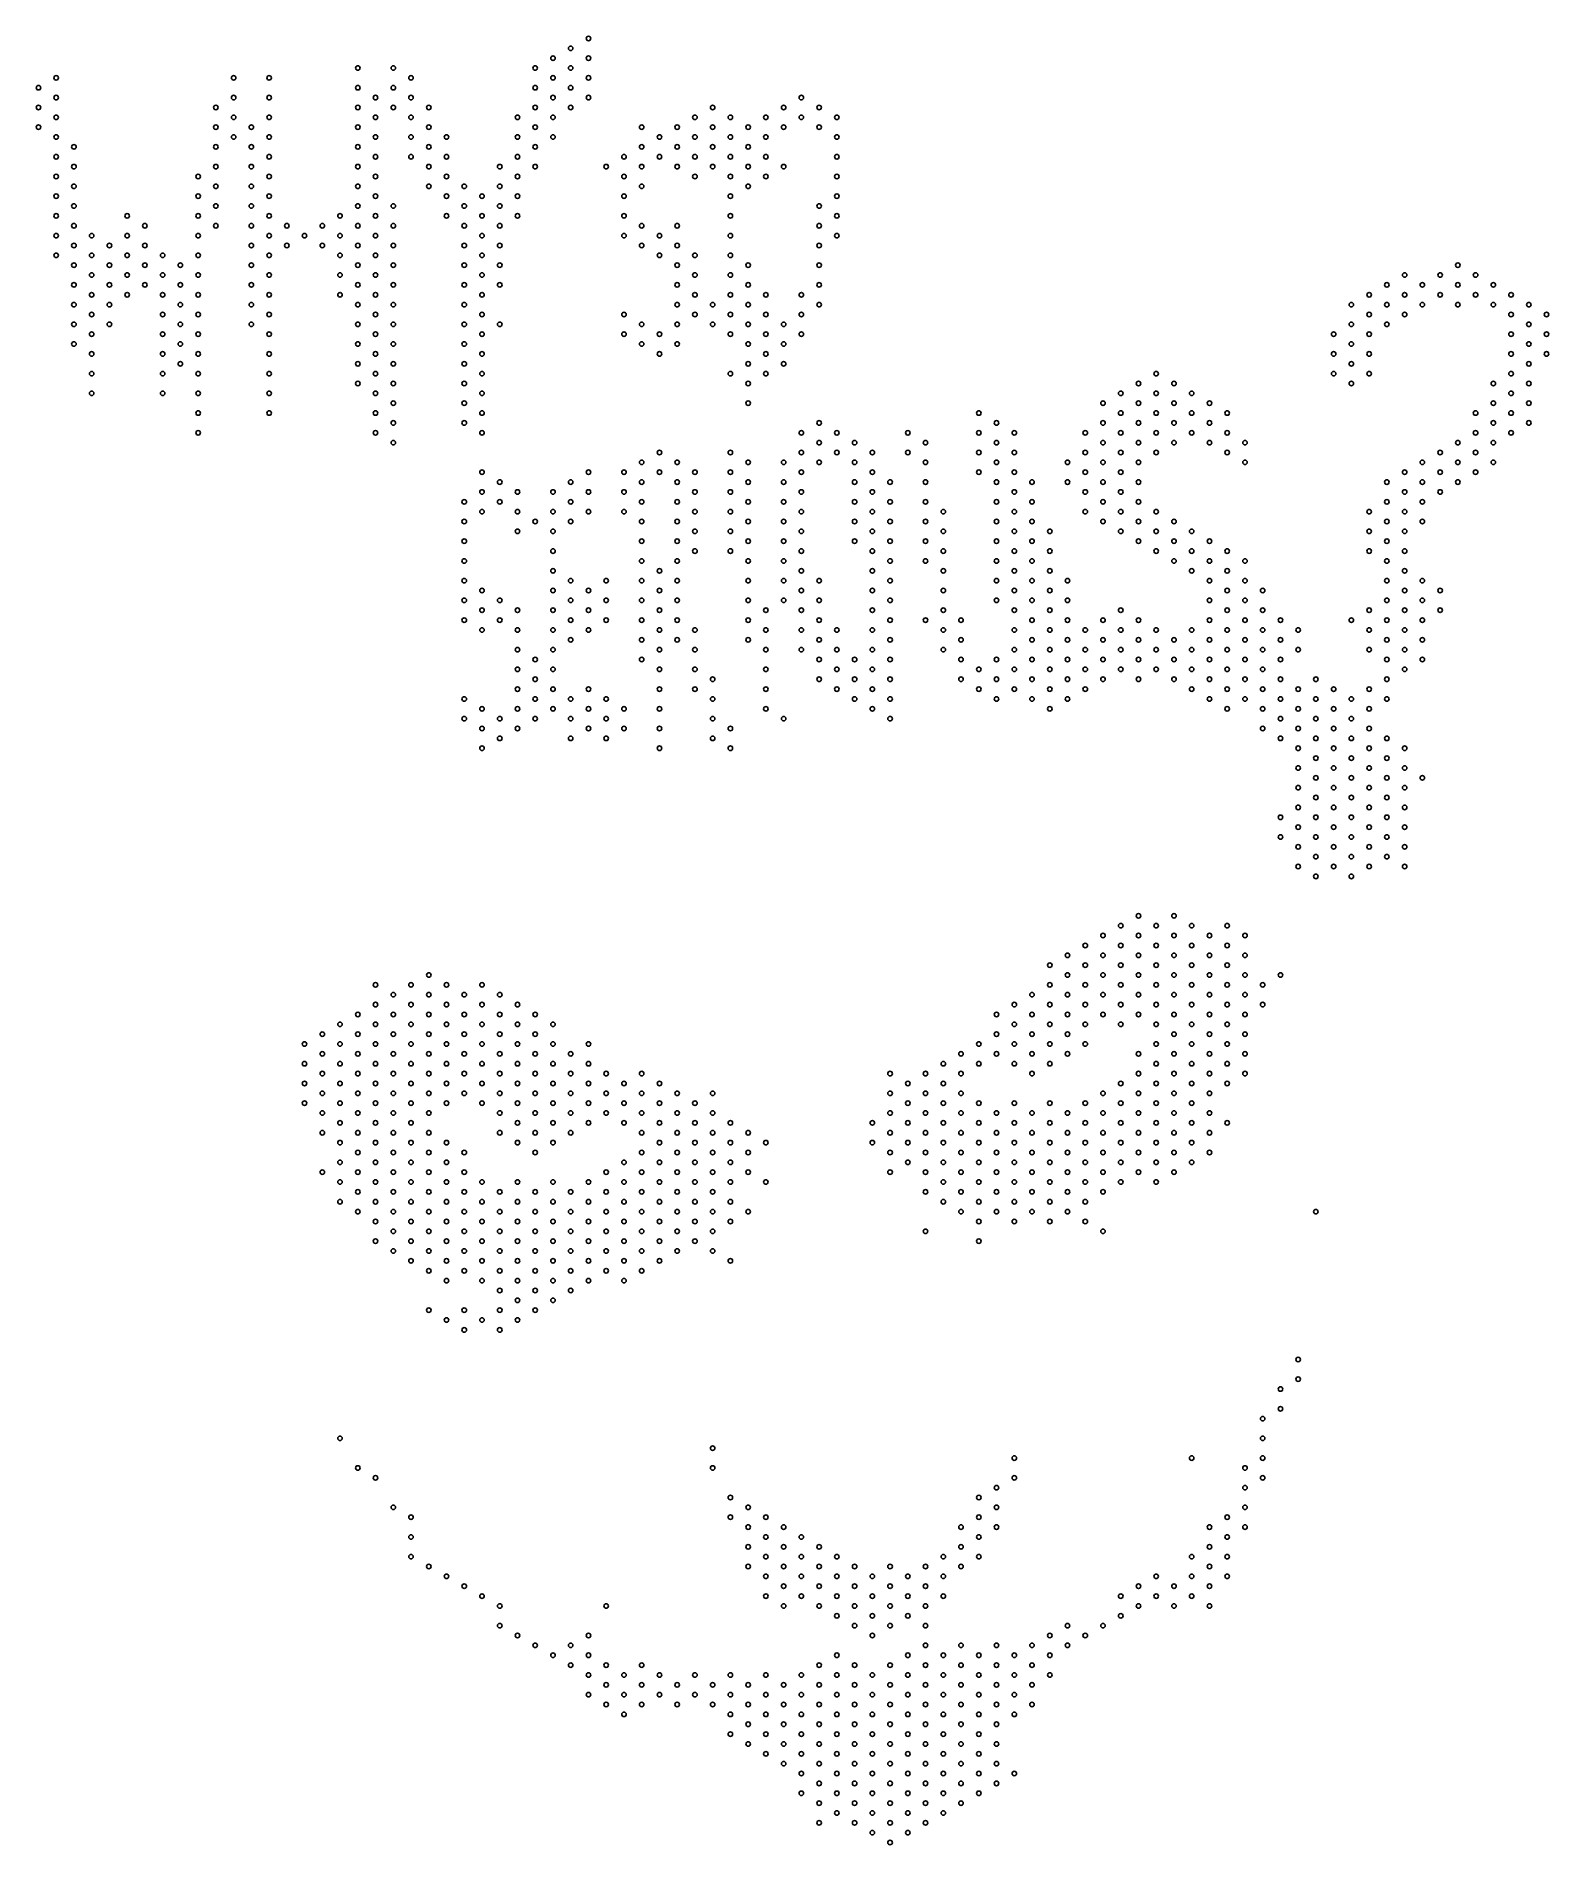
# Model space of a CAD drawing. Extents: x 12 to 679, y -801 to -3.
import ezdxf

# ---------------------------------------------------------------- set-up
doc = ezdxf.new("R2010")
doc.units = 0

msp = doc.modelspace()

# ---------------------------------------------------------------- linework, layer by layer
for centre in [(247.78, -8.25), (255.61, -3.9), (153.82, -16.95), (169.48, -16.95), (232.12, -16.95), (239.95, -12.6), (247.78, -16.95), (255.61, -12.6), (20.71, -21.3), (99.01, -21.3), (114.67, -21.3), (177.31, -21.3), (239.95, -21.3), (255.61, -21.3), (12.88, -25.65), (20.71, -30), (99.01, -30), (114.67, -30), (153.82, -25.65), (161.65, -30), (169.48, -25.65), (177.31, -30), (232.12, -25.65), (239.95, -30), (247.78, -25.65), (255.61, -30), (349.57, -30), (12.88, -34.35), (20.71, -38.7), (91.18, -34.35), (99.01, -38.7), (114.67, -38.7), (153.82, -34.35), (161.65, -38.7), (169.48, -34.35), (177.31, -38.7), (185.14, -34.35), (224.29, -38.7), (232.12, -34.35), (239.95, -38.7), (247.78, -34.35), (302.59, -38.7), (310.42, -34.35), (318.25, -38.7), (333.91, -38.7), (341.74, -34.35), (349.57, -38.7), (357.4, -34.35), (365.23, -38.7), (12.88, -43.05), (20.71, -47.4), (91.18, -43.05), (99.01, -47.4), (106.84, -43.05), (114.67, -47.4), (153.82, -43.05), (161.65, -47.4), (177.31, -47.4), (185.14, -43.05), (192.97, -47.4), (224.29, -47.4), (232.12, -43.05), (239.95, -47.4), (279.1, -43.05), (286.93, -47.4), (294.76, -43.05), (302.59, -47.4), (310.42, -43.05), (318.25, -47.4), (326.08, -43.05), (333.91, -47.4), (341.74, -43.05), (357.4, -43.05), (365.23, -47.4), (20.71, -56.1), (28.54, -51.75), (91.18, -51.75), (106.84, -51.75), (114.67, -56.1), (153.82, -51.75), (161.65, -56.1), (177.31, -56.1), (185.14, -51.75), (192.97, -56.1), (224.29, -56.1), (232.12, -51.75), (271.27, -56.1), (279.1, -51.75), (286.93, -56.1), (294.76, -51.75), (302.59, -56.1), (310.42, -51.75), (318.25, -56.1), (326.08, -51.75), (333.91, -56.1), (365.23, -56.1), (20.71, -64.8), (28.54, -60.45), (83.35, -64.8), (91.18, -60.45), (106.84, -60.45), (114.67, -64.8), (153.82, -60.45), (161.65, -64.8), (185.14, -60.45), (192.97, -64.8), (216.46, -60.45), (224.29, -64.8), (232.12, -60.45), (263.44, -60.45), (271.27, -64.8), (279.1, -60.45), (294.76, -60.45), (302.59, -64.8), (310.42, -60.45), (318.25, -64.8), (326.08, -60.45), (333.91, -64.8), (341.74, -60.45), (365.23, -64.8), (28.54, -69.15), (91.18, -69.15), (106.84, -69.15), (153.82, -69.15), (185.14, -69.15), (200.8, -69.15), (216.46, -69.15), (279.1, -69.15), (326.08, -69.15), (20.71, -73.5), (28.54, -77.85), (83.35, -73.5), (91.18, -77.85), (106.84, -77.85), (114.67, -73.5), (153.82, -77.85), (161.65, -73.5), (169.48, -77.85), (192.97, -73.5), (200.8, -77.85), (208.63, -73.5), (216.46, -77.85), (224.29, -73.5), (271.27, -73.5), (318.25, -73.5), (357.4, -77.85), (365.23, -73.5), (20.71, -82.2), (28.54, -86.55), (52.03, -82.2), (59.86, -86.55), (83.35, -82.2), (91.18, -86.55), (106.84, -86.55), (114.67, -82.2), (122.5, -86.55), (138.16, -86.55), (145.99, -82.2), (153.82, -86.55), (161.65, -82.2), (169.48, -86.55), (192.97, -82.2), (200.8, -86.55), (208.63, -82.2), (216.46, -86.55), (224.29, -82.2), (271.27, -82.2), (279.1, -86.55), (294.76, -86.55), (318.25, -82.2), (357.4, -86.55), (365.23, -82.2), (20.71, -90.9), (28.54, -95.25), (36.37, -90.9), (44.2, -95.25), (52.03, -90.9), (59.86, -95.25), (83.35, -90.9), (106.84, -95.25), (114.67, -90.9), (122.5, -95.25), (130.33, -90.9), (138.16, -95.25), (145.99, -90.9), (153.82, -95.25), (161.65, -90.9), (169.48, -95.25), (200.8, -95.25), (208.63, -90.9), (216.46, -95.25), (271.27, -90.9), (279.1, -95.25), (286.93, -90.9), (294.76, -95.25), (318.25, -90.9), (357.4, -95.25), (365.23, -90.9), (20.71, -99.6), (28.54, -103.95), (36.37, -99.6), (44.2, -103.95), (52.03, -99.6), (59.86, -103.95), (67.69, -99.6), (75.52, -103.95), (83.35, -99.6), (106.84, -103.95), (114.67, -99.6), (145.99, -99.6), (153.82, -103.95), (161.65, -99.6), (169.48, -103.95), (200.8, -103.95), (208.63, -99.6), (216.46, -103.95), (286.93, -99.6), (294.76, -103.95), (302.59, -99.6), (318.25, -99.6), (326.08, -103.95), (357.4, -103.95), (639.28, -103.95), (28.54, -112.65), (36.37, -108.3), (44.2, -112.65), (52.03, -108.3), (59.86, -112.65), (67.69, -108.3), (75.52, -112.65), (83.35, -108.3), (106.84, -112.65), (114.67, -108.3), (145.99, -108.3), (153.82, -112.65), (161.65, -108.3), (169.48, -112.65), (200.8, -112.65), (208.63, -108.3), (216.46, -112.65), (294.76, -112.65), (302.59, -108.3), (318.25, -108.3), (326.08, -112.65), (357.4, -112.65), (607.96, -112.65), (615.79, -108.3), (623.62, -112.65), (631.45, -108.3), (639.28, -112.65), (647.11, -108.3), (654.94, -112.65), (36.37, -117), (52.03, -117), (67.69, -117), (83.35, -117), (114.67, -117), (145.99, -117), (161.65, -117), (208.63, -117), (302.59, -117), (318.25, -117), (333.91, -117), (349.57, -117), (600.13, -117), (615.79, -117), (631.45, -117), (647.11, -117), (662.77, -117), (28.54, -121.35), (36.37, -125.7), (44.2, -121.35), (67.69, -125.7), (75.52, -121.35), (83.35, -125.7), (106.84, -121.35), (114.67, -125.7), (153.82, -121.35), (161.65, -125.7), (169.48, -121.35), (200.8, -121.35), (208.63, -125.7), (271.27, -125.7), (294.76, -121.35), (302.59, -125.7), (310.42, -121.35), (318.25, -125.7), (326.08, -121.35), (333.91, -125.7), (349.57, -125.7), (357.4, -121.35), (592.3, -121.35), (600.13, -125.7), (607.96, -121.35), (615.79, -125.7), (623.62, -121.35), (639.28, -121.35), (654.94, -121.35), (662.77, -125.7), (670.6, -121.35), (678.43, -125.7), (28.54, -130.05), (36.37, -134.4), (44.2, -130.05), (67.69, -134.4), (75.52, -130.05), (83.35, -134.4), (106.84, -130.05), (114.67, -134.4), (153.82, -130.05), (161.65, -134.4), (169.48, -130.05), (200.8, -130.05), (208.63, -134.4), (216.46, -130.05), (271.27, -134.4), (279.1, -130.05), (286.93, -134.4), (294.76, -130.05), (310.42, -130.05), (318.25, -134.4), (326.08, -130.05), (333.91, -134.4), (341.74, -130.05), (349.57, -134.4), (584.47, -134.4), (592.3, -130.05), (600.13, -134.4), (607.96, -130.05), (662.77, -134.4), (670.6, -130.05), (678.43, -134.4), (28.54, -138.75), (36.37, -143.1), (67.69, -143.1), (75.52, -138.75), (83.35, -143.1), (114.67, -143.1), (153.82, -138.75), (161.65, -143.1), (169.48, -138.75), (200.8, -138.75), (208.63, -143.1), (279.1, -138.75), (286.93, -143.1), (294.76, -138.75), (326.08, -138.75), (333.91, -143.1), (341.74, -138.75), (584.47, -143.1), (592.3, -138.75), (600.13, -143.1), (662.77, -143.1), (670.6, -138.75), (678.43, -143.1), (36.37, -151.8), (67.69, -151.8), (75.52, -147.45), (83.35, -151.8), (114.67, -151.8), (153.82, -147.45), (161.65, -151.8), (169.48, -147.45), (200.8, -147.45), (208.63, -151.8), (318.25, -151.8), (326.08, -147.45), (333.91, -151.8), (341.74, -147.45), (506.17, -151.8), (584.47, -151.8), (592.3, -147.45), (600.13, -151.8), (662.77, -151.8), (670.6, -147.45), (36.37, -160.5), (67.69, -160.5), (83.35, -160.5), (114.67, -160.5), (153.82, -156.15), (161.65, -160.5), (169.48, -156.15), (200.8, -156.15), (208.63, -160.5), (326.08, -156.15), (490.51, -160.5), (498.34, -156.15), (506.17, -160.5), (514, -156.15), (521.83, -160.5), (592.3, -156.15), (654.94, -156.15), (662.77, -160.5), (670.6, -156.15), (169.48, -164.85), (200.8, -164.85), (326.08, -164.85), (482.68, -164.85), (498.34, -164.85), (514, -164.85), (529.66, -164.85), (654.94, -164.85), (670.6, -164.85), (83.35, -169.2), (114.67, -169.2), (161.65, -169.2), (169.48, -173.55), (200.8, -173.55), (208.63, -169.2), (357.4, -173.55), (427.87, -169.2), (435.7, -173.55), (482.68, -173.55), (490.51, -169.2), (498.34, -173.55), (506.17, -169.2), (514, -173.55), (521.83, -169.2), (529.66, -173.55), (537.49, -169.2), (647.11, -169.2), (654.94, -173.55), (662.77, -169.2), (670.6, -173.55), (83.35, -177.9), (161.65, -177.9), (169.48, -182.25), (208.63, -177.9), (349.57, -177.9), (357.4, -182.25), (365.23, -177.9), (373.06, -182.25), (396.55, -177.9), (404.38, -182.25), (427.87, -177.9), (435.7, -182.25), (443.53, -177.9), (474.85, -177.9), (482.68, -182.25), (490.51, -177.9), (498.34, -182.25), (506.17, -177.9), (514, -182.25), (521.83, -177.9), (529.66, -182.25), (537.49, -177.9), (545.32, -182.25), (639.28, -182.25), (647.11, -177.9), (654.94, -182.25), (662.77, -177.9), (279.1, -190.95), (286.93, -186.6), (294.76, -190.95), (318.25, -186.6), (326.08, -190.95), (341.74, -190.95), (349.57, -186.6), (357.4, -190.95), (365.23, -186.6), (373.06, -190.95), (380.89, -186.6), (396.55, -186.6), (404.38, -190.95), (427.87, -186.6), (435.7, -190.95), (443.53, -186.6), (467.02, -190.95), (474.85, -186.6), (482.68, -190.95), (490.51, -186.6), (498.34, -190.95), (506.17, -186.6), (537.49, -186.6), (545.32, -190.95), (623.62, -190.95), (631.45, -186.6), (639.28, -190.95), (647.11, -186.6), (654.94, -190.95), (208.63, -195.3), (216.46, -199.65), (247.78, -199.65), (255.61, -195.3), (271.27, -195.3), (279.1, -199.65), (286.93, -195.3), (294.76, -199.65), (302.59, -195.3), (318.25, -195.3), (326.08, -199.65), (341.74, -199.65), (349.57, -195.3), (373.06, -199.65), (380.89, -195.3), (388.72, -199.65), (404.38, -199.65), (427.87, -195.3), (435.7, -199.65), (443.53, -195.3), (451.36, -199.65), (467.02, -199.65), (474.85, -195.3), (482.68, -199.65), (490.51, -195.3), (498.34, -199.65), (607.96, -199.65), (615.79, -195.3), (623.62, -199.65), (631.45, -195.3), (639.28, -199.65), (647.11, -195.3), (200.8, -208.35), (208.63, -204), (216.46, -208.35), (224.29, -204), (239.95, -204), (247.78, -208.35), (255.61, -204), (271.27, -204), (279.1, -208.35), (294.76, -208.35), (302.59, -204), (318.25, -204), (326.08, -208.35), (341.74, -208.35), (349.57, -204), (373.06, -208.35), (380.89, -204), (388.72, -208.35), (404.38, -208.35), (435.7, -208.35), (443.53, -204), (451.36, -208.35), (474.85, -204), (482.68, -208.35), (490.51, -204), (498.34, -208.35), (607.96, -208.35), (615.79, -204), (623.62, -208.35), (631.45, -204), (208.63, -212.7), (224.29, -212.7), (239.95, -212.7), (255.61, -212.7), (271.27, -212.7), (302.59, -212.7), (318.25, -212.7), (349.57, -212.7), (380.89, -212.7), (412.21, -212.7), (443.53, -212.7), (474.85, -212.7), (490.51, -212.7), (506.17, -212.7), (600.13, -212.7), (615.79, -212.7), (200.8, -217.05), (224.29, -221.4), (232.12, -217.05), (239.95, -221.4), (247.78, -217.05), (279.1, -217.05), (294.76, -217.05), (302.59, -221.4), (318.25, -221.4), (326.08, -217.05), (341.74, -217.05), (349.57, -221.4), (373.06, -217.05), (380.89, -221.4), (388.72, -217.05), (404.38, -217.05), (412.21, -221.4), (435.7, -217.05), (443.53, -221.4), (451.36, -217.05), (459.19, -221.4), (482.68, -217.05), (490.51, -221.4), (498.34, -217.05), (506.17, -221.4), (514, -217.05), (521.83, -221.4), (600.13, -221.4), (607.96, -217.05), (615.79, -221.4), (623.62, -217.05), (200.8, -225.75), (239.95, -230.1), (279.1, -225.75), (294.76, -225.75), (302.59, -230.1), (318.25, -230.1), (326.08, -225.75), (341.74, -225.75), (349.57, -230.1), (373.06, -225.75), (380.89, -230.1), (388.72, -225.75), (404.38, -225.75), (412.21, -230.1), (435.7, -225.75), (443.53, -230.1), (451.36, -225.75), (459.19, -230.1), (498.34, -225.75), (506.17, -230.1), (514, -225.75), (521.83, -230.1), (529.66, -225.75), (537.49, -230.1), (600.13, -230.1), (607.96, -225.75), (615.79, -230.1), (200.8, -234.45), (239.95, -238.8), (279.1, -234.45), (286.93, -238.8), (294.76, -234.45), (326.08, -234.45), (341.74, -234.45), (349.57, -238.8), (380.89, -238.8), (388.72, -234.45), (404.38, -234.45), (412.21, -238.8), (435.7, -234.45), (443.53, -238.8), (451.36, -234.45), (459.19, -238.8), (514, -234.45), (521.83, -238.8), (529.66, -234.45), (537.49, -238.8), (545.32, -234.45), (607.96, -234.45), (615.79, -238.8), (200.8, -243.15), (208.63, -247.5), (239.95, -247.5), (247.78, -243.15), (255.61, -247.5), (263.44, -243.15), (279.1, -243.15), (286.93, -247.5), (294.76, -243.15), (326.08, -243.15), (341.74, -243.15), (349.57, -247.5), (357.4, -243.15), (380.89, -247.5), (388.72, -243.15), (412.21, -247.5), (435.7, -243.15), (443.53, -247.5), (451.36, -243.15), (459.19, -247.5), (467.02, -243.15), (529.66, -243.15), (537.49, -247.5), (545.32, -243.15), (553.15, -247.5), (607.96, -243.15), (615.79, -247.5), (623.62, -243.15), (631.45, -247.5), (200.8, -251.85), (208.63, -256.2), (216.46, -251.85), (224.29, -256.2), (239.95, -256.2), (247.78, -251.85), (255.61, -256.2), (263.44, -251.85), (279.1, -251.85), (286.93, -256.2), (294.76, -251.85), (326.08, -251.85), (333.91, -256.2), (341.74, -251.85), (349.57, -256.2), (357.4, -251.85), (380.89, -256.2), (388.72, -251.85), (412.21, -256.2), (435.7, -251.85), (443.53, -256.2), (451.36, -251.85), (459.19, -256.2), (467.02, -251.85), (490.51, -256.2), (529.66, -251.85), (537.49, -256.2), (545.32, -251.85), (553.15, -256.2), (600.13, -256.2), (607.96, -251.85), (615.79, -256.2), (623.62, -251.85), (631.45, -256.2), (200.8, -260.55), (216.46, -260.55), (247.78, -260.55), (263.44, -260.55), (279.1, -260.55), (294.76, -260.55), (326.08, -260.55), (357.4, -260.55), (388.72, -260.55), (404.38, -260.55), (420.04, -260.55), (451.36, -260.55), (467.02, -260.55), (482.68, -260.55), (498.34, -260.55), (529.66, -260.55), (545.32, -260.55), (560.98, -260.55), (592.3, -260.55), (607.96, -260.55), (623.62, -260.55), (208.63, -264.9), (224.29, -264.9), (239.95, -264.9), (247.78, -269.25), (255.61, -264.9), (279.1, -269.25), (286.93, -264.9), (294.76, -269.25), (302.59, -264.9), (326.08, -269.25), (333.91, -264.9), (349.57, -264.9), (357.4, -269.25), (365.23, -264.9), (380.89, -264.9), (388.72, -269.25), (412.21, -264.9), (420.04, -269.25), (443.53, -264.9), (451.36, -269.25), (459.19, -264.9), (467.02, -269.25), (474.85, -264.9), (482.68, -269.25), (490.51, -264.9), (498.34, -269.25), (506.17, -264.9), (514, -269.25), (521.83, -264.9), (529.66, -269.25), (537.49, -264.9), (545.32, -269.25), (553.15, -264.9), (560.98, -269.25), (568.81, -264.9), (600.13, -264.9), (607.96, -269.25), (615.79, -264.9), (623.62, -269.25), (224.29, -273.6), (232.12, -277.95), (239.95, -273.6), (279.1, -277.95), (286.93, -273.6), (302.59, -273.6), (333.91, -273.6), (349.57, -273.6), (357.4, -277.95), (365.23, -273.6), (373.06, -277.95), (380.89, -273.6), (388.72, -277.95), (412.21, -273.6), (420.04, -277.95), (435.7, -277.95), (443.53, -273.6), (451.36, -277.95), (459.19, -273.6), (467.02, -277.95), (474.85, -273.6), (482.68, -277.95), (490.51, -273.6), (498.34, -277.95), (506.17, -273.6), (514, -277.95), (521.83, -273.6), (529.66, -277.95), (537.49, -273.6), (545.32, -277.95), (553.15, -273.6), (560.98, -277.95), (568.81, -273.6), (600.13, -273.6), (607.96, -277.95), (615.79, -273.6), (623.62, -277.95), (224.29, -282.3), (232.12, -286.65), (239.95, -282.3), (286.93, -282.3), (302.59, -282.3), (310.42, -286.65), (333.91, -282.3), (357.4, -286.65), (365.23, -282.3), (373.06, -286.65), (380.89, -282.3), (388.72, -286.65), (420.04, -286.65), (427.87, -282.3), (435.7, -286.65), (443.53, -282.3), (451.36, -286.65), (459.19, -282.3), (467.02, -286.65), (474.85, -282.3), (482.68, -286.65), (490.51, -282.3), (498.34, -286.65), (506.17, -282.3), (514, -286.65), (521.83, -282.3), (529.66, -286.65), (537.49, -282.3), (545.32, -286.65), (553.15, -282.3), (560.98, -286.65), (576.64, -286.65), (607.96, -286.65), (615.79, -282.3), (200.8, -295.35), (224.29, -291), (232.12, -295.35), (239.95, -291), (247.78, -295.35), (255.61, -291), (263.44, -295.35), (286.93, -291), (302.59, -291), (310.42, -295.35), (333.91, -291), (365.23, -291), (373.06, -295.35), (380.89, -291), (388.72, -295.35), (427.87, -291), (435.7, -295.35), (443.53, -291), (451.36, -295.35), (459.19, -291), (467.02, -295.35), (474.85, -291), (521.83, -291), (529.66, -295.35), (537.49, -291), (545.32, -295.35), (553.15, -291), (560.98, -295.35), (568.81, -291), (576.64, -295.35), (584.47, -291), (592.3, -295.35), (600.13, -291), (607.96, -295.35), (200.8, -304.05), (208.63, -299.7), (216.46, -304.05), (224.29, -299.7), (232.12, -304.05), (239.95, -299.7), (247.78, -304.05), (255.61, -299.7), (263.44, -304.05), (271.27, -299.7), (286.93, -299.7), (310.42, -304.05), (333.91, -299.7), (341.74, -304.05), (380.89, -299.7), (388.72, -304.05), (459.19, -299.7), (537.49, -299.7), (553.15, -299.7), (560.98, -304.05), (568.81, -299.7), (576.64, -304.05), (584.47, -299.7), (592.3, -304.05), (600.13, -299.7), (208.63, -308.4), (224.29, -308.4), (255.61, -308.4), (271.27, -308.4), (286.93, -308.4), (318.25, -308.4), (553.15, -308.4), (568.81, -308.4), (584.47, -308.4), (600.13, -308.4), (208.63, -317.1), (216.46, -312.75), (247.78, -312.75), (263.44, -312.75), (286.93, -317.1), (310.42, -312.75), (318.25, -317.1), (560.98, -312.75), (568.81, -317.1), (576.64, -312.75), (584.47, -317.1), (592.3, -312.75), (600.13, -317.1), (607.96, -312.75), (615.79, -317.1), (568.81, -325.8), (576.64, -321.45), (584.47, -325.8), (592.3, -321.45), (600.13, -325.8), (607.96, -321.45), (615.79, -325.8), (568.81, -334.5), (576.64, -330.15), (584.47, -334.5), (592.3, -330.15), (600.13, -334.5), (607.96, -330.15), (615.79, -334.5), (623.62, -330.15), (568.81, -343.2), (576.64, -338.85), (584.47, -343.2), (592.3, -338.85), (600.13, -343.2), (607.96, -338.85), (615.79, -343.2), (560.98, -347.55), (568.81, -351.9), (576.64, -347.55), (584.47, -351.9), (592.3, -347.55), (600.13, -351.9), (607.96, -347.55), (615.79, -351.9), (560.98, -356.25), (576.64, -356.25), (592.3, -356.25), (607.96, -356.25), (568.81, -360.6), (576.64, -364.95), (584.47, -360.6), (592.3, -364.95), (600.13, -360.6), (607.96, -364.95), (615.79, -360.6), (568.81, -369.3), (576.64, -373.65), (584.47, -369.3), (592.3, -373.65), (600.13, -369.3), (615.79, -369.3), (498.34, -391.05), (514, -391.05), (482.68, -399.75), (490.51, -395.4), (498.34, -399.75), (506.17, -395.4), (514, -399.75), (521.83, -395.4), (529.66, -399.75), (537.49, -395.4), (545.32, -399.75), (474.85, -404.1), (490.51, -404.1), (506.17, -404.1), (521.83, -404.1), (537.49, -404.1), (459.19, -412.8), (467.02, -408.45), (474.85, -412.8), (482.68, -408.45), (490.51, -412.8), (498.34, -408.45), (506.17, -412.8), (514, -408.45), (521.83, -412.8), (529.66, -408.45), (537.49, -412.8), (545.32, -408.45), (161.65, -421.5), (177.31, -421.5), (185.14, -417.15), (192.97, -421.5), (208.63, -421.5), (459.19, -421.5), (467.02, -417.15), (474.85, -421.5), (482.68, -417.15), (490.51, -421.5), (498.34, -417.15), (506.17, -421.5), (514, -417.15), (521.83, -421.5), (529.66, -417.15), (537.49, -421.5), (545.32, -417.15), (553.15, -421.5), (560.98, -417.15), (161.65, -430.2), (169.48, -425.85), (177.31, -430.2), (185.14, -425.85), (192.97, -430.2), (200.8, -425.85), (208.63, -430.2), (216.46, -425.85), (224.29, -430.2), (443.53, -430.2), (451.36, -425.85), (459.19, -430.2), (467.02, -425.85), (474.85, -430.2), (482.68, -425.85), (490.51, -430.2), (498.34, -425.85), (506.17, -430.2), (514, -425.85), (521.83, -430.2), (529.66, -425.85), (537.49, -430.2), (545.32, -425.85), (553.15, -430.2), (145.99, -438.9), (153.82, -434.55), (161.65, -438.9), (169.48, -434.55), (177.31, -438.9), (185.14, -434.55), (192.97, -438.9), (200.8, -434.55), (208.63, -438.9), (216.46, -434.55), (224.29, -438.9), (232.12, -434.55), (239.95, -438.9), (435.7, -434.55), (443.53, -438.9), (451.36, -434.55), (459.19, -438.9), (467.02, -434.55), (474.85, -438.9), (482.68, -434.55), (490.51, -438.9), (498.34, -434.55), (506.17, -438.9), (514, -434.55), (521.83, -438.9), (529.66, -434.55), (537.49, -438.9), (545.32, -434.55), (130.33, -447.6), (138.16, -443.25), (145.99, -447.6), (153.82, -443.25), (161.65, -447.6), (169.48, -443.25), (177.31, -447.6), (185.14, -443.25), (192.97, -447.6), (200.8, -443.25), (208.63, -447.6), (216.46, -443.25), (224.29, -447.6), (232.12, -443.25), (239.95, -447.6), (255.61, -447.6), (427.87, -447.6), (435.7, -443.25), (443.53, -447.6), (451.36, -443.25), (459.19, -447.6), (467.02, -443.25), (474.85, -447.6), (506.17, -447.6), (514, -443.25), (521.83, -447.6), (529.66, -443.25), (537.49, -447.6), (545.32, -443.25), (138.16, -451.95), (153.82, -451.95), (169.48, -451.95), (185.14, -451.95), (200.8, -451.95), (216.46, -451.95), (232.12, -451.95), (247.78, -451.95), (420.04, -451.95), (435.7, -451.95), (451.36, -451.95), (467.02, -451.95), (498.34, -451.95), (514, -451.95), (529.66, -451.95), (545.32, -451.95), (130.33, -456.3), (138.16, -460.65), (145.99, -456.3), (153.82, -460.65), (161.65, -456.3), (169.48, -460.65), (177.31, -456.3), (185.14, -460.65), (192.97, -456.3), (200.8, -460.65), (208.63, -456.3), (216.46, -460.65), (224.29, -456.3), (232.12, -460.65), (239.95, -456.3), (247.78, -460.65), (255.61, -456.3), (263.44, -460.65), (279.1, -460.65), (388.72, -460.65), (404.38, -460.65), (412.21, -456.3), (420.04, -460.65), (427.87, -456.3), (443.53, -456.3), (451.36, -460.65), (459.19, -456.3), (498.34, -460.65), (506.17, -456.3), (514, -460.65), (521.83, -456.3), (529.66, -460.65), (537.49, -456.3), (545.32, -460.65), (130.33, -465), (138.16, -469.35), (145.99, -465), (153.82, -469.35), (161.65, -465), (169.48, -469.35), (177.31, -465), (185.14, -469.35), (192.97, -465), (200.8, -469.35), (208.63, -465), (216.46, -469.35), (224.29, -465), (232.12, -469.35), (239.95, -465), (247.78, -469.35), (255.61, -465), (263.44, -469.35), (271.27, -465), (279.1, -469.35), (286.93, -465), (294.76, -469.35), (310.42, -469.35), (388.72, -469.35), (396.55, -465), (404.38, -469.35), (412.21, -465), (420.04, -469.35), (482.68, -469.35), (490.51, -465), (498.34, -469.35), (506.17, -465), (514, -469.35), (521.83, -465), (529.66, -469.35), (537.49, -465), (130.33, -473.7), (138.16, -478.05), (145.99, -473.7), (153.82, -478.05), (161.65, -473.7), (169.48, -478.05), (177.31, -473.7), (185.14, -478.05), (192.97, -473.7), (208.63, -473.7), (216.46, -478.05), (224.29, -473.7), (232.12, -478.05), (239.95, -473.7), (247.78, -478.05), (255.61, -473.7), (263.44, -478.05), (271.27, -473.7), (279.1, -478.05), (286.93, -473.7), (294.76, -478.05), (302.59, -473.7), (310.42, -478.05), (388.72, -478.05), (396.55, -473.7), (404.38, -478.05), (412.21, -473.7), (420.04, -478.05), (427.87, -473.7), (435.7, -478.05), (443.53, -473.7), (451.36, -478.05), (459.19, -473.7), (467.02, -478.05), (474.85, -473.7), (482.68, -478.05), (490.51, -473.7), (498.34, -478.05), (506.17, -473.7), (514, -478.05), (521.83, -473.7), (529.66, -478.05), (138.16, -486.75), (145.99, -482.4), (153.82, -486.75), (161.65, -482.4), (169.48, -486.75), (177.31, -482.4), (185.14, -486.75), (216.46, -486.75), (224.29, -482.4), (232.12, -486.75), (239.95, -482.4), (247.78, -486.75), (255.61, -482.4), (271.27, -482.4), (279.1, -486.75), (286.93, -482.4), (294.76, -486.75), (302.59, -482.4), (310.42, -486.75), (318.25, -482.4), (326.08, -486.75), (380.89, -482.4), (388.72, -486.75), (396.55, -482.4), (404.38, -486.75), (412.21, -482.4), (420.04, -486.75), (427.87, -482.4), (435.7, -486.75), (443.53, -482.4), (451.36, -486.75), (459.19, -482.4), (467.02, -486.75), (474.85, -482.4), (482.68, -486.75), (490.51, -482.4), (498.34, -486.75), (506.17, -482.4), (514, -486.75), (521.83, -482.4), (529.66, -486.75), (537.49, -482.4), (145.99, -491.1), (153.82, -495.45), (161.65, -491.1), (169.48, -495.45), (177.31, -491.1), (185.14, -495.45), (192.97, -491.1), (200.8, -495.45), (224.29, -491.1), (232.12, -495.45), (239.95, -491.1), (279.1, -495.45), (286.93, -491.1), (294.76, -495.45), (302.59, -491.1), (310.42, -495.45), (318.25, -491.1), (326.08, -495.45), (333.91, -491.1), (380.89, -491.1), (388.72, -495.45), (396.55, -491.1), (404.38, -495.45), (412.21, -491.1), (420.04, -495.45), (427.87, -491.1), (435.7, -495.45), (443.53, -491.1), (451.36, -495.45), (459.19, -491.1), (467.02, -495.45), (474.85, -491.1), (482.68, -495.45), (490.51, -491.1), (498.34, -495.45), (506.17, -491.1), (514, -495.45), (521.83, -491.1), (529.66, -495.45), (145.99, -499.8), (161.65, -499.8), (177.31, -499.8), (192.97, -499.8), (271.27, -499.8), (286.93, -499.8), (302.59, -499.8), (318.25, -499.8), (396.55, -499.8), (412.21, -499.8), (427.87, -499.8), (443.53, -499.8), (459.19, -499.8), (474.85, -499.8), (490.51, -499.8), (506.17, -499.8), (521.83, -499.8), (138.16, -504.15), (145.99, -508.5), (153.82, -504.15), (161.65, -508.5), (169.48, -504.15), (177.31, -508.5), (185.14, -504.15), (192.97, -508.5), (200.8, -504.15), (208.63, -508.5), (224.29, -508.5), (239.95, -508.5), (255.61, -508.5), (263.44, -504.15), (271.27, -508.5), (279.1, -504.15), (286.93, -508.5), (294.76, -504.15), (302.59, -508.5), (310.42, -504.15), (318.25, -508.5), (326.08, -504.15), (333.91, -508.5), (388.72, -504.15), (404.38, -504.15), (412.21, -508.5), (420.04, -504.15), (427.87, -508.5), (435.7, -504.15), (443.53, -508.5), (451.36, -504.15), (459.19, -508.5), (467.02, -504.15), (474.85, -508.5), (482.68, -504.15), (490.51, -508.5), (498.34, -504.15), (506.17, -508.5), (514, -504.15), (145.99, -517.2), (153.82, -512.85), (161.65, -517.2), (169.48, -512.85), (177.31, -517.2), (185.14, -512.85), (192.97, -517.2), (200.8, -512.85), (208.63, -517.2), (216.46, -512.85), (224.29, -517.2), (232.12, -512.85), (239.95, -517.2), (247.78, -512.85), (255.61, -517.2), (263.44, -512.85), (271.27, -517.2), (279.1, -512.85), (286.93, -517.2), (294.76, -512.85), (302.59, -517.2), (310.42, -512.85), (318.25, -517.2), (404.38, -512.85), (412.21, -517.2), (420.04, -512.85), (427.87, -517.2), (435.7, -512.85), (443.53, -517.2), (451.36, -512.85), (459.19, -517.2), (467.02, -512.85), (474.85, -517.2), (482.68, -512.85), (153.82, -521.55), (161.65, -525.9), (169.48, -521.55), (177.31, -525.9), (185.14, -521.55), (192.97, -525.9), (200.8, -521.55), (208.63, -525.9), (216.46, -521.55), (224.29, -525.9), (232.12, -521.55), (239.95, -525.9), (247.78, -521.55), (255.61, -525.9), (263.44, -521.55), (271.27, -525.9), (279.1, -521.55), (286.93, -525.9), (294.76, -521.55), (302.59, -525.9), (310.42, -521.55), (318.25, -525.9), (326.08, -521.55), (420.04, -521.55), (427.87, -525.9), (435.7, -521.55), (443.53, -525.9), (451.36, -521.55), (459.19, -525.9), (467.02, -521.55), (474.85, -525.9), (576.64, -521.55), (161.65, -534.6), (169.48, -530.25), (177.31, -534.6), (185.14, -530.25), (192.97, -534.6), (200.8, -530.25), (208.63, -534.6), (216.46, -530.25), (224.29, -534.6), (232.12, -530.25), (239.95, -534.6), (247.78, -530.25), (255.61, -534.6), (263.44, -530.25), (271.27, -534.6), (279.1, -530.25), (286.93, -534.6), (294.76, -530.25), (302.59, -534.6), (310.42, -530.25), (404.38, -530.25), (427.87, -534.6), (482.68, -530.25), (169.48, -538.95), (177.31, -543.3), (185.14, -538.95), (192.97, -543.3), (200.8, -538.95), (208.63, -543.3), (216.46, -538.95), (224.29, -543.3), (232.12, -538.95), (239.95, -543.3), (247.78, -538.95), (255.61, -543.3), (263.44, -538.95), (271.27, -543.3), (279.1, -538.95), (286.93, -543.3), (294.76, -538.95), (310.42, -538.95), (318.25, -543.3), (185.14, -547.65), (200.8, -547.65), (216.46, -547.65), (232.12, -547.65), (247.78, -547.65), (263.44, -547.65), (279.1, -547.65), (192.97, -552), (208.63, -552), (216.46, -556.35), (224.29, -552), (232.12, -556.35), (239.95, -552), (247.78, -556.35), (255.61, -552), (271.27, -552), (185.14, -565.05), (200.8, -565.05), (216.46, -565.05), (224.29, -560.7), (232.12, -565.05), (239.95, -560.7), (192.97, -569.4), (200.8, -573.75), (208.63, -569.4), (216.46, -573.75), (224.29, -569.4), (568.81, -586.8), (568.81, -595.5), (560.98, -599.85), (553.15, -612.9), (560.98, -608.55), (145.99, -621.6), (553.15, -621.6), (310.42, -625.95), (443.53, -630.3), (521.83, -630.3), (553.15, -630.3), (153.82, -634.65), (161.65, -639), (310.42, -634.65), (443.53, -639), (545.32, -634.65), (553.15, -639), (435.7, -643.35), (545.32, -643.35), (169.48, -652.05), (318.25, -647.7), (326.08, -652.05), (427.87, -647.7), (435.7, -652.05), (545.32, -652.05), (177.31, -656.4), (318.25, -656.4), (326.08, -660.75), (333.91, -656.4), (341.74, -660.75), (420.04, -660.75), (427.87, -656.4), (435.7, -660.75), (529.66, -660.75), (537.49, -656.4), (545.32, -660.75), (177.31, -665.1), (326.08, -669.45), (333.91, -665.1), (341.74, -669.45), (349.57, -665.1), (357.4, -669.45), (420.04, -669.45), (427.87, -665.1), (529.66, -669.45), (537.49, -665.1), (177.31, -673.8), (185.14, -678.15), (326.08, -678.15), (333.91, -673.8), (341.74, -678.15), (349.57, -673.8), (357.4, -678.15), (365.23, -673.8), (373.06, -678.15), (388.72, -678.15), (404.38, -678.15), (412.21, -673.8), (420.04, -678.15), (427.87, -673.8), (521.83, -673.8), (529.66, -678.15), (537.49, -673.8), (192.97, -682.5), (200.8, -686.85), (333.91, -682.5), (341.74, -686.85), (349.57, -682.5), (357.4, -686.85), (365.23, -682.5), (373.06, -686.85), (380.89, -682.5), (388.72, -686.85), (396.55, -682.5), (404.38, -686.85), (412.21, -682.5), (498.34, -686.85), (506.17, -682.5), (514, -686.85), (521.83, -682.5), (529.66, -686.85), (537.49, -682.5), (208.63, -691.2), (333.91, -691.2), (349.57, -691.2), (365.23, -691.2), (380.89, -691.2), (396.55, -691.2), (412.21, -691.2), (490.51, -691.2), (506.17, -691.2), (521.83, -691.2), (216.46, -695.55), (263.44, -695.55), (341.74, -695.55), (357.4, -695.55), (365.23, -699.9), (373.06, -695.55), (380.89, -699.9), (388.72, -695.55), (396.55, -699.9), (404.38, -695.55), (490.51, -699.9), (498.34, -695.55), (514, -695.55), (529.66, -695.55), (216.46, -704.25), (224.29, -708.6), (255.61, -708.6), (373.06, -704.25), (380.89, -708.6), (388.72, -704.25), (404.38, -704.25), (459.19, -708.6), (467.02, -704.25), (474.85, -708.6), (482.68, -704.25), (232.12, -712.95), (239.95, -717.3), (247.78, -712.95), (255.61, -717.3), (365.23, -717.3), (396.55, -717.3), (404.38, -712.95), (412.21, -717.3), (420.04, -712.95), (427.87, -717.3), (435.7, -712.95), (443.53, -717.3), (451.36, -712.95), (459.19, -717.3), (467.02, -712.95), (247.78, -721.65), (255.61, -726), (263.44, -721.65), (271.27, -726), (279.1, -721.65), (286.93, -726), (302.59, -726), (318.25, -726), (333.91, -726), (349.57, -726), (357.4, -721.65), (365.23, -726), (373.06, -721.65), (380.89, -726), (388.72, -721.65), (396.55, -726), (404.38, -721.65), (412.21, -726), (420.04, -721.65), (427.87, -726), (435.7, -721.65), (443.53, -726), (451.36, -721.65), (459.19, -726), (255.61, -734.7), (263.44, -730.35), (271.27, -734.7), (279.1, -730.35), (286.93, -734.7), (294.76, -730.35), (302.59, -734.7), (310.42, -730.35), (318.25, -734.7), (326.08, -730.35), (333.91, -734.7), (341.74, -730.35), (349.57, -734.7), (357.4, -730.35), (365.23, -734.7), (373.06, -730.35), (380.89, -734.7), (388.72, -730.35), (396.55, -734.7), (404.38, -730.35), (412.21, -734.7), (420.04, -730.35), (427.87, -734.7), (435.7, -730.35), (443.53, -734.7), (451.36, -730.35), (263.44, -739.05), (279.1, -739.05), (294.76, -739.05), (310.42, -739.05), (326.08, -739.05), (341.74, -739.05), (357.4, -739.05), (373.06, -739.05), (388.72, -739.05), (404.38, -739.05), (420.04, -739.05), (435.7, -739.05), (451.36, -739.05), (271.27, -743.4), (318.25, -743.4), (326.08, -747.75), (333.91, -743.4), (341.74, -747.75), (349.57, -743.4), (357.4, -747.75), (365.23, -743.4), (373.06, -747.75), (380.89, -743.4), (388.72, -747.75), (396.55, -743.4), (404.38, -747.75), (412.21, -743.4), (420.04, -747.75), (427.87, -743.4), (435.7, -747.75), (443.53, -743.4), (318.25, -752.1), (326.08, -756.45), (333.91, -752.1), (341.74, -756.45), (349.57, -752.1), (357.4, -756.45), (365.23, -752.1), (373.06, -756.45), (380.89, -752.1), (388.72, -756.45), (396.55, -752.1), (404.38, -756.45), (412.21, -752.1), (420.04, -756.45), (427.87, -752.1), (435.7, -756.45), (333.91, -760.8), (341.74, -765.15), (349.57, -760.8), (357.4, -765.15), (365.23, -760.8), (373.06, -765.15), (380.89, -760.8), (388.72, -765.15), (396.55, -760.8), (404.38, -765.15), (412.21, -760.8), (420.04, -765.15), (427.87, -760.8), (435.7, -765.15), (349.57, -769.5), (357.4, -773.85), (365.23, -769.5), (373.06, -773.85), (380.89, -769.5), (388.72, -773.85), (396.55, -769.5), (404.38, -773.85), (412.21, -769.5), (420.04, -773.85), (427.87, -769.5), (435.7, -773.85), (443.53, -769.5), (349.57, -778.2), (357.4, -782.55), (365.23, -778.2), (373.06, -782.55), (380.89, -778.2), (388.72, -782.55), (396.55, -778.2), (404.38, -782.55), (412.21, -778.2), (420.04, -782.55), (427.87, -778.2), (365.23, -786.9), (380.89, -786.9), (396.55, -786.9), (412.21, -786.9), (357.4, -791.25), (373.06, -791.25), (380.89, -795.6), (388.72, -791.25), (396.55, -795.6), (404.38, -791.25), (388.72, -799.95)]:
    msp.add_circle(centre, 1)

doc.saveas('drawing.dxf')
